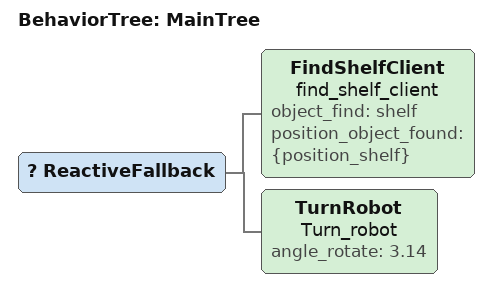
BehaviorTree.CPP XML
<root BTCPP_format="4">
    <BehaviorTree ID="MainTree">
        <ReactiveFallback>
            <FindShelfClient name = "find_shelf_client" object_find= "shelf" position_object_found="{position_shelf}"/>
            <TurnRobot name = "Turn_robot" angle_rotate="3.14"/>
        </ReactiveFallback>
    </BehaviorTree>
</root>
